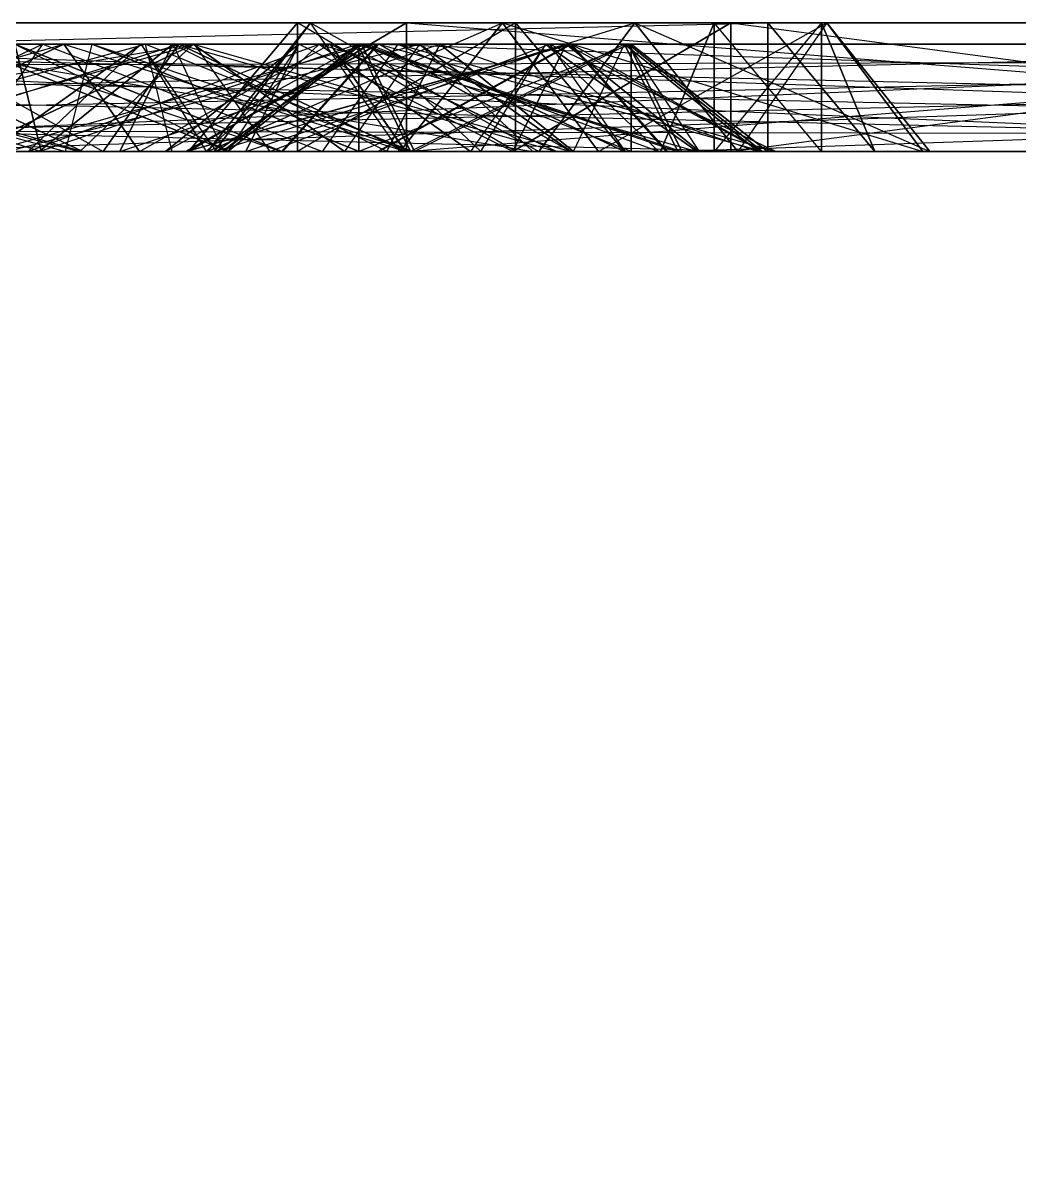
# Model space of a CAD drawing. Extents: x -3.3 to 26.7, y -2 to 14.5.
# Drawn here: x 20.826 to 21.291, y 0.03 to 0.56 of the extents above; entities that cross this region are included whole.
import ezdxf

# ---------------------------------------------------------------- set-up
doc = ezdxf.new("R2010")
doc.units = 0
doc.layers.add('UB3D', color=1, linetype='CONTINUOUS')

msp = doc.modelspace()

# ---------------------------------------------------------------- linework, layer by layer
at = {"layer": 'UB3D', "color": 2}
for points in [[(18.623601, 0.56, -5.6666), (18.623601, 0.5, -5.6916), (21.1736, 0.56, -5.6666)], [(18.623601, 0.5, -5.6916), (21.1736, 0.56, -5.6666), (21.1736, 0.5, -5.6916)], [(18.623601, 0.5, -5.5916), (18.623601, 0.56, -5.6166), (21.1736, 0.5, -5.5916)], [(18.623601, 0.56, -5.6166), (21.1736, 0.5, -5.5916), (21.1736, 0.56, -5.6166)], [(18.623601, 0.56, -5.6666), (18.623601, 0.56, -5.6166), (21.1736, 0.56, -5.6666)], [(18.623601, 0.56, -5.6166), (21.1736, 0.56, -5.6666), (21.1736, 0.56, -5.6166)], [(18.623601, 0.56, -12.6666), (18.623601, 0.5, -12.6916), (21.1736, 0.56, -12.6666)], [(18.623601, 0.5, -12.6916), (21.1736, 0.56, -12.6666), (21.1736, 0.5, -12.6916)], [(18.623601, 0.5, -12.5916), (18.623601, 0.56, -12.6166), (21.1736, 0.5, -12.5916)], [(18.623601, 0.56, -12.6166), (21.1736, 0.5, -12.5916), (21.1736, 0.56, -12.6166)], [(18.623601, 0.56, -12.6666), (18.623601, 0.56, -12.6166), (21.1736, 0.56, -12.6666)], [(18.623601, 0.56, -12.6166), (21.1736, 0.56, -12.6666), (21.1736, 0.56, -12.6166)], [(20.954396, 0.5, -21.759333), (20.954396, 0.56, -21.860933), (20.903596, 0.5, -21.860933)], [(20.954396, 0.56, -21.860933), (20.903596, 0.5, -21.860933), (20.954396, 0.56, -22.143155)], [(20.903596, 0.5, -21.860933), (20.954396, 0.56, -22.143155), (20.903596, 0.5, -22.143155)], [(20.954396, 0.56, -22.143155), (20.903596, 0.5, -22.143155), (20.954396, 0.5, -22.244755)], [(20.903596, 0.5, -23.322844), (21.005196, 0.56, -23.322844), (21.005196, 0.5, -23.373644)], [(20.903596, 0.5, -23.221244), (21.005196, 0.5, -23.170444), (21.005196, 0.56, -23.221244)], [(20.903596, 0.5, -23.322844), (20.903596, 0.5, -23.221244), (21.005196, 0.56, -23.322844)], [(20.903596, 0.5, -23.221244), (21.005196, 0.56, -23.322844), (21.005196, 0.56, -23.221244)], [(20.912441, 0.5, -21.926502), (20.915639, 0.5, -21.812956), (20.960418, 0.56, -21.836945)], [(21.001997, 0.5, -21.974478), (20.912441, 0.5, -21.926502), (21.049974, 0.56, -21.884921)], [(20.912441, 0.5, -21.926502), (21.049974, 0.56, -21.884921), (20.960418, 0.56, -21.836945)], [(20.912441, 0.5, -22.077586), (20.960418, 0.56, -22.167143), (20.915639, 0.5, -22.191132)], [(20.912441, 0.5, -22.077586), (21.001997, 0.5, -22.02961), (20.960418, 0.56, -22.167143)], [(20.912441, 0.5, -23.337613), (20.915639, 0.5, -23.224067), (20.960418, 0.56, -23.248056)], [(21.001997, 0.5, -23.385589), (20.912441, 0.5, -23.337613), (21.049974, 0.56, -23.296032)], [(20.912441, 0.5, -23.337613), (21.049974, 0.56, -23.296032), (20.960418, 0.56, -23.248056)], [(20.915639, 0.5, -21.812956), (20.960418, 0.56, -21.836945), (21.066829, 0.5, -21.530734)], [(20.960418, 0.56, -22.167143), (20.915639, 0.5, -22.191132), (21.111608, 0.56, -22.449365)], [(20.915639, 0.5, -22.191132), (21.111608, 0.56, -22.449365), (21.066829, 0.5, -22.473354)], [(20.915639, 0.5, -23.224067), (20.960418, 0.56, -23.248056), (21.066829, 0.5, -22.941845)], [(20.954396, 0.5, -21.759333), (21.055996, 0.5, -21.759333), (20.954396, 0.56, -21.860933)], [(21.055996, 0.5, -21.759333), (20.954396, 0.56, -21.860933), (21.055996, 0.56, -21.860933)], [(20.954396, 0.56, -21.860933), (21.055996, 0.56, -21.860933), (20.954396, 0.56, -22.143155)], [(21.055996, 0.56, -21.860933), (20.954396, 0.56, -22.143155), (21.055996, 0.56, -22.143155)], [(20.954396, 0.56, -22.143155), (21.055996, 0.56, -22.143155), (20.954396, 0.5, -22.244755)], [(21.055996, 0.56, -22.143155), (20.954396, 0.5, -22.244755), (21.055996, 0.5, -22.244755)], [(20.960418, 0.56, -21.836945), (21.066829, 0.5, -21.530734), (21.111608, 0.56, -21.554723)], [(21.049974, 0.56, -21.884921), (20.960418, 0.56, -21.836945), (21.201164, 0.56, -21.602699)], [(20.960418, 0.56, -21.836945), (21.201164, 0.56, -21.602699), (21.111608, 0.56, -21.554723)], [(21.001997, 0.5, -22.02961), (20.960418, 0.56, -22.167143), (21.049974, 0.56, -22.119167)], [(20.960418, 0.56, -22.167143), (21.049974, 0.56, -22.119167), (21.111608, 0.56, -22.449365)], [(20.960418, 0.56, -23.248056), (21.066829, 0.5, -22.941845), (21.111608, 0.56, -22.965834)], [(21.049974, 0.56, -23.296032), (20.960418, 0.56, -23.248056), (21.201164, 0.56, -23.01381)], [(20.960418, 0.56, -23.248056), (21.201164, 0.56, -23.01381), (21.111608, 0.56, -22.965834)], [(21.001997, 0.5, -21.974478), (21.049974, 0.56, -21.884921), (21.094753, 0.5, -21.90891)], [(21.001997, 0.5, -22.02961), (21.094753, 0.5, -22.095178), (21.049974, 0.56, -22.119167)], [(21.001997, 0.5, -23.385589), (21.049974, 0.56, -23.296032), (21.094753, 0.5, -23.320021)], [(21.005196, 0.56, -23.322844), (21.005196, 0.5, -23.373644), (21.761148, 0.56, -23.322844)], [(21.005196, 0.5, -23.373644), (21.761148, 0.56, -23.322844), (21.761148, 0.5, -23.373644)], [(21.005196, 0.5, -23.170444), (21.005196, 0.56, -23.221244), (21.761148, 0.5, -23.170444)], [(21.005196, 0.56, -23.221244), (21.761148, 0.5, -23.170444), (21.761148, 0.56, -23.221244)], [(21.005196, 0.56, -23.322844), (21.005196, 0.56, -23.221244), (21.761148, 0.56, -23.322844)], [(21.005196, 0.56, -23.221244), (21.761148, 0.56, -23.322844), (21.761148, 0.56, -23.221244)], [(21.049974, 0.56, -21.884921), (21.094753, 0.5, -21.90891), (21.201164, 0.56, -21.602699)], [(21.094753, 0.5, -22.095178), (21.049974, 0.56, -22.119167), (21.245943, 0.5, -22.3774)], [(21.049974, 0.56, -22.119167), (21.245943, 0.5, -22.3774), (21.201164, 0.56, -22.401389)], [(21.049974, 0.56, -22.119167), (21.111608, 0.56, -22.449365), (21.201164, 0.56, -22.401389)], [(21.049974, 0.56, -23.296032), (21.094753, 0.5, -23.320021), (21.201164, 0.56, -23.01381)], [(21.054786, 0.5, -21.629511), (21.156386, 0.56, -21.629511), (21.156386, 0.5, -21.680311)], [(21.054786, 0.5, -21.527911), (21.156386, 0.5, -21.477111), (21.156386, 0.56, -21.527911)], [(21.054786, 0.5, -21.629511), (21.054786, 0.5, -21.527911), (21.156386, 0.56, -21.629511)], [(21.054786, 0.5, -21.527911), (21.156386, 0.56, -21.629511), (21.156386, 0.56, -21.527911)], [(21.055996, 0.5, -21.759333), (21.106796, 0.5, -21.860933), (21.055996, 0.56, -21.860933)], [(21.106796, 0.5, -21.860933), (21.055996, 0.56, -21.860933), (21.106796, 0.5, -22.143155)], [(21.055996, 0.56, -21.860933), (21.106796, 0.5, -22.143155), (21.055996, 0.56, -22.143155)], [(21.106796, 0.5, -22.143155), (21.055996, 0.56, -22.143155), (21.055996, 0.5, -22.244755)], [(21.066829, 0.5, -21.530734), (21.111608, 0.56, -21.554723), (21.159585, 0.5, -21.465166)], [(21.111608, 0.56, -22.449365), (21.066829, 0.5, -22.473354), (21.159585, 0.5, -22.538922)], [(21.066829, 0.5, -22.941845), (21.111608, 0.56, -22.965834), (21.159585, 0.5, -22.876277)], [(21.094753, 0.5, -21.90891), (21.201164, 0.56, -21.602699), (21.245943, 0.5, -21.626688)], [(21.094753, 0.5, -23.320021), (21.201164, 0.56, -23.01381), (21.245943, 0.5, -23.037799)], [(21.201164, 0.56, -21.602699), (21.111608, 0.56, -21.554723), (21.249141, 0.5, -21.513142)], [(21.111608, 0.56, -21.554723), (21.249141, 0.5, -21.513142), (21.159585, 0.5, -21.465166)], [(21.111608, 0.56, -22.449365), (21.201164, 0.56, -22.401389), (21.159585, 0.5, -22.538922)], [(21.201164, 0.56, -23.01381), (21.111608, 0.56, -22.965834), (21.249141, 0.5, -22.924253)], [(21.111608, 0.56, -22.965834), (21.249141, 0.5, -22.924253), (21.159585, 0.5, -22.876277)], [(21.1486, 0.5, -5.5916), (21.1486, 0.56, -5.6416), (21.1236, 0.5, -5.6416)], [(21.1486, 0.56, -5.6416), (21.1236, 0.5, -5.6416), (21.1486, 0.56, -12.6416)], [(21.1236, 0.5, -5.6416), (21.1486, 0.56, -12.6416), (21.1236, 0.5, -12.6416)], [(21.1486, 0.56, -12.6416), (21.1236, 0.5, -12.6416), (21.1486, 0.5, -12.6916)], [(21.1486, 0.5, -5.5916), (21.1986, 0.5, -5.5916), (21.1486, 0.56, -5.6416)], [(21.1986, 0.5, -5.5916), (21.1486, 0.56, -5.6416), (21.1986, 0.56, -5.6416)], [(21.1486, 0.56, -5.6416), (21.1986, 0.56, -5.6416), (21.1486, 0.56, -12.6416)], [(21.1986, 0.56, -5.6416), (21.1486, 0.56, -12.6416), (21.1986, 0.56, -12.6416)], [(21.1486, 0.56, -12.6416), (21.1986, 0.56, -12.6416), (21.1486, 0.5, -12.6916)], [(21.1986, 0.56, -12.6416), (21.1486, 0.5, -12.6916), (21.1986, 0.5, -12.6916)], [(21.156386, 0.56, -21.629511), (21.156386, 0.5, -21.680311), (21.609957, 0.56, -21.629511)], [(21.156386, 0.5, -21.680311), (21.609957, 0.56, -21.629511), (21.609957, 0.5, -21.680311)], [(21.156386, 0.5, -21.477111), (21.156386, 0.56, -21.527911), (21.609957, 0.5, -21.477111)], [(21.156386, 0.56, -21.527911), (21.609957, 0.5, -21.477111), (21.609957, 0.56, -21.527911)], [(21.156386, 0.56, -21.629511), (21.156386, 0.56, -21.527911), (21.609957, 0.56, -21.629511)], [(21.156386, 0.56, -21.527911), (21.609957, 0.56, -21.629511), (21.609957, 0.56, -21.527911)], [(21.201164, 0.56, -22.401389), (21.159585, 0.5, -22.538922), (21.249141, 0.5, -22.490946)], [(21.1736, 0.56, -5.6666), (21.1736, 0.5, -5.6916), (21.2236, 0.5, -5.6666)], [(21.1736, 0.5, -5.5916), (21.1736, 0.56, -5.6166), (21.2236, 0.5, -5.6166)], [(21.1736, 0.56, -5.6666), (21.1736, 0.56, -5.6166), (21.2236, 0.5, -5.6666)], [(21.1736, 0.56, -5.6166), (21.2236, 0.5, -5.6666), (21.2236, 0.5, -5.6166)], [(21.1736, 0.56, -12.6666), (21.1736, 0.5, -12.6916), (21.2236, 0.5, -12.6666)], [(21.1736, 0.5, -12.5916), (21.1736, 0.56, -12.6166), (21.2236, 0.5, -12.6166)], [(21.1736, 0.56, -12.6666), (21.1736, 0.56, -12.6166), (21.2236, 0.5, -12.6666)], [(21.1736, 0.56, -12.6166), (21.2236, 0.5, -12.6666), (21.2236, 0.5, -12.6166)], [(21.1986, 0.5, -5.5916), (21.2236, 0.5, -5.6416), (21.1986, 0.56, -5.6416)], [(21.2236, 0.5, -5.6416), (21.1986, 0.56, -5.6416), (21.2236, 0.5, -12.6416)], [(21.1986, 0.56, -5.6416), (21.2236, 0.5, -12.6416), (21.1986, 0.56, -12.6416)], [(21.2236, 0.5, -12.6416), (21.1986, 0.56, -12.6416), (21.1986, 0.5, -12.6916)], [(21.201164, 0.56, -21.602699), (21.245943, 0.5, -21.626688), (21.249141, 0.5, -21.513142)], [(21.245943, 0.5, -22.3774), (21.201164, 0.56, -22.401389), (21.249141, 0.5, -22.490946)], [(21.201164, 0.56, -23.01381), (21.245943, 0.5, -23.037799), (21.249141, 0.5, -22.924253)]]:
    msp.add_3dface(points, dxfattribs=at)
at = {"layer": 'UB3D', "color": 253}
for points in [[(-2.919157, 0.55, -28.382657), (-2.919157, 0.5, -28.446157), (26.315157, 0.55, -28.382657)], [(-2.919157, 0.5, -28.446157), (26.315157, 0.55, -28.382657), (26.315157, 0.5, -28.446157)], [(-2.919157, 0.5, -28.192157), (-2.919157, 0.55, -28.255657), (26.315157, 0.5, -28.192157)], [(-2.919157, 0.55, -28.255657), (26.315157, 0.5, -28.192157), (26.315157, 0.55, -28.255657)], [(-2.919157, 0.55, -28.382657), (-2.919157, 0.55, -28.255657), (26.315157, 0.55, -28.382657)], [(-2.919157, 0.55, -28.255657), (26.315157, 0.55, -28.382657), (26.315157, 0.55, -28.255657)], [(-2.919157, 0.55, 0.851657), (-2.919157, 0.5, 0.788157), (26.315157, 0.55, 0.851657)], [(-2.919157, 0.5, 0.788157), (26.315157, 0.55, 0.851657), (26.315157, 0.5, 0.788157)], [(-2.919157, 0.5, 1.042157), (-2.919157, 0.55, 0.978657), (26.315157, 0.5, 1.042157)], [(-2.919157, 0.55, 0.978657), (26.315157, 0.5, 1.042157), (26.315157, 0.55, 0.978657)], [(-2.919157, 0.55, 0.851657), (-2.919157, 0.55, 0.978657), (26.315157, 0.55, 0.851657)], [(-2.919157, 0.55, 0.978657), (26.315157, 0.55, 0.851657), (26.315157, 0.55, 0.978657)], [(-2.919157, 0.55, 0.915157), (18.643599, 0.55, 0.154857), (26.315157, 0.55, 0.915157)], [(-2.919157, 0.55, -28.319157), (26.315157, 0.55, -28.319157), (6.428864, 0.55, -26.664241)], [(21.689143, 0.55, -6.663039), (8.568309, 0.55, -6.328491), (2.302891, 0.55, -6.328491)], [(21.689143, 0.55, -6.663039), (2.302891, 0.55, -6.328491), (8.2296, 0.55, -11.616182)], [(6.428864, 0.55, -26.664241), (26.315157, 0.55, -28.319157), (6.541709, 0.55, -26.635974)], [(19.192529, 0.55, -23.425851), (6.541709, 0.55, -26.635974), (26.315157, 0.55, -28.319157)], [(21.689143, 0.55, -6.663039), (8.2296, 0.55, -11.616182), (8.345791, 0.55, -11.62189)], [(21.689143, 0.55, -6.663039), (8.345791, 0.55, -11.62189), (8.460864, 0.55, -11.638959)], [(21.689143, 0.55, -6.663039), (8.460864, 0.55, -11.638959), (8.573709, 0.55, -11.667226)], [(8.647525, 0.55, -6.324599), (21.689143, 0.55, -6.663039), (8.568309, 0.55, -6.328491)], [(21.689143, 0.55, -6.663039), (8.573709, 0.55, -11.667226), (8.68324, 0.55, -11.706417)], [(8.725977, 0.55, -6.312962), (8.647525, 0.55, -6.324599), (21.689143, 0.55, -6.663039)], [(21.689143, 0.55, -6.663039), (8.68324, 0.55, -11.706417), (8.788402, 0.55, -11.756155)], [(19.552651, 0.55, -4.526547), (8.725977, 0.55, -6.312962), (21.689143, 0.55, -6.663039)], [(21.689143, 0.55, -6.663039), (8.788402, 0.55, -11.756155), (8.888183, 0.55, -11.815961)], [(21.689143, 0.55, -6.663039), (8.888183, 0.55, -13.787239), (8.788402, 0.55, -13.847045)], [(21.689143, 0.55, -6.663039), (8.788402, 0.55, -13.847045), (14.3256, 0.55, -13.902182)], [(21.689143, 0.55, -6.663039), (8.888183, 0.55, -11.815961), (8.981621, 0.55, -11.885259)], [(21.689143, 0.55, -6.663039), (8.981621, 0.55, -13.717941), (8.888183, 0.55, -13.787239)], [(21.689143, 0.55, -6.663039), (8.981621, 0.55, -11.885259), (9.067817, 0.55, -11.963383)], [(21.689143, 0.55, -6.663039), (9.067817, 0.55, -13.639817), (8.981621, 0.55, -13.717941)], [(21.689143, 0.55, -6.663039), (9.067817, 0.55, -11.963383), (9.145941, 0.55, -12.049579)], [(21.689143, 0.55, -6.663039), (9.145941, 0.55, -13.553621), (9.067817, 0.55, -13.639817)], [(21.689143, 0.55, -6.663039), (9.145941, 0.55, -12.049579), (9.215239, 0.55, -12.143017)], [(21.689143, 0.55, -6.663039), (9.215239, 0.55, -13.460183), (9.145941, 0.55, -13.553621)], [(21.689143, 0.55, -6.663039), (9.215239, 0.55, -12.143017), (9.275045, 0.55, -12.242798)], [(21.689143, 0.55, -6.663039), (9.275045, 0.55, -13.360402), (9.215239, 0.55, -13.460183)], [(21.689143, 0.55, -6.663039), (9.275045, 0.55, -12.242798), (9.324783, 0.55, -12.34796)], [(21.689143, 0.55, -6.663039), (9.324783, 0.55, -13.25524), (9.275045, 0.55, -13.360402)], [(21.689143, 0.55, -6.663039), (9.324783, 0.55, -12.34796), (9.363974, 0.55, -12.457491)], [(21.689143, 0.55, -6.663039), (9.363974, 0.55, -13.145709), (9.324783, 0.55, -13.25524)], [(21.689143, 0.55, -6.663039), (9.363974, 0.55, -12.457491), (9.392241, 0.55, -12.570336)], [(21.689143, 0.55, -6.663039), (9.392241, 0.55, -13.032864), (9.363974, 0.55, -13.145709)], [(21.689143, 0.55, -6.663039), (9.392241, 0.55, -12.570336), (9.40931, 0.55, -12.685409)], [(21.689143, 0.55, -6.663039), (9.40931, 0.55, -12.917791), (9.392241, 0.55, -13.032864)], [(21.689143, 0.55, -6.663039), (9.40931, 0.55, -12.685409), (9.415018, 0.55, -12.8016)], [(21.689143, 0.55, -6.663039), (9.415018, 0.55, -12.8016), (9.40931, 0.55, -12.917791)], [(13.774759, 0.55, -16.671449), (13.647063, 0.55, -16.611053), (21.689143, 0.55, -20.718161)], [(13.647063, 0.55, -16.611053), (21.689143, 0.55, -20.718161), (13.8176, 0.55, -21.4376)], [(21.689143, 0.55, -20.718161), (13.907759, 0.55, -16.719037), (13.774759, 0.55, -16.671449)], [(21.689143, 0.55, -20.718161), (13.8176, 0.55, -21.4376), (18.8976, 0.55, -21.4376)], [(21.689143, 0.55, -20.718161), (14.044783, 0.55, -16.75336), (13.907759, 0.55, -16.719037)], [(21.689143, 0.55, -20.718161), (14.184512, 0.55, -16.774087), (14.044783, 0.55, -16.75336)], [(21.689143, 0.55, -20.718161), (14.3256, 0.55, -16.781018), (14.184512, 0.55, -16.774087)], [(21.689143, 0.55, -6.663039), (14.3256, 0.55, -13.902182), (14.466688, 0.55, -13.909113)], [(19.9136, 0.55, -16.7726), (14.3256, 0.55, -16.781018), (21.689143, 0.55, -20.718161)], [(21.689143, 0.55, -6.663039), (14.466688, 0.55, -13.909113), (14.606417, 0.55, -13.92984)], [(21.689143, 0.55, -6.663039), (14.606417, 0.55, -13.92984), (14.743441, 0.55, -13.964163)], [(21.689143, 0.55, -6.663039), (14.743441, 0.55, -13.964163), (14.876441, 0.55, -14.011751)], [(21.689143, 0.55, -6.663039), (14.876441, 0.55, -14.011751), (15.004137, 0.55, -14.072147)], [(21.689143, 0.55, -6.663039), (15.004137, 0.55, -14.072147), (15.125298, 0.55, -14.144768)], [(21.689143, 0.55, -6.663039), (15.125298, 0.55, -14.144768), (15.238757, 0.55, -14.228915)], [(21.689143, 0.55, -6.663039), (15.238757, 0.55, -14.228915), (15.343422, 0.55, -14.323778)], [(21.689143, 0.55, -6.663039), (15.343422, 0.55, -14.323778), (15.438285, 0.55, -14.428443)], [(21.689143, 0.55, -6.663039), (15.438285, 0.55, -14.428443), (19.9136, 0.55, -14.5106)], [(26.315157, 0.55, 0.915157), (18.643599, 0.55, 0.154857), (18.693632, 0.55, 0.152399)], [(26.315157, 0.55, 0.915157), (18.693632, 0.55, 0.152399), (18.743184, 0.55, 0.145049)], [(26.315157, 0.55, 0.915157), (18.743184, 0.55, 0.145049), (18.751012, 0.55, 0.143428)], [(26.315157, 0.55, 0.915157), (18.751012, 0.55, 0.143428), (18.791778, 0.55, 0.132877)], [(26.315157, 0.55, 0.915157), (18.791778, 0.55, 0.132877), (18.838943, 0.55, 0.116001)], [(26.315157, 0.55, 0.915157), (18.838943, 0.55, 0.116001), (18.884228, 0.55, 0.094583)], [(26.315157, 0.55, 0.915157), (18.884228, 0.55, 0.094583), (18.927195, 0.55, 0.068829)], [(21.689143, 0.55, -20.718161), (18.8976, 0.55, -21.4376), (18.997185, 0.55, -21.442492)], [(26.315157, 0.55, 0.915157), (18.927195, 0.55, 0.068829), (18.96743, 0.55, 0.038989)], [(26.315157, 0.55, 0.915157), (18.96743, 0.55, 0.038989), (19.004548, 0.55, 0.005348)], [(21.689143, 0.55, -20.718161), (18.997185, 0.55, -21.442492), (19.095812, 0.55, -21.457122)], [(26.315157, 0.55, 0.915157), (19.004548, 0.55, 0.005348), (19.005148, 0.55, 0.004746)], [(26.315157, 0.55, 0.915157), (19.005148, 0.55, 0.004746), (20.273946, 0.55, -1.264052)], [(21.689143, 0.55, -20.718161), (19.095812, 0.55, -21.457122), (19.192529, 0.55, -21.481349)], [(19.192529, 0.55, -23.425851), (26.315157, 0.55, -28.319157), (20.823778, 0.55, -22.942077)], [(21.689143, 0.55, -20.718161), (19.192529, 0.55, -21.481349), (19.286406, 0.55, -21.514938)], [(21.689143, 0.55, -20.718161), (19.286406, 0.55, -21.514938), (19.376539, 0.55, -21.557568)], [(21.689143, 0.55, -20.718161), (19.376539, 0.55, -21.557568), (19.462059, 0.55, -21.608827)], [(21.689143, 0.55, -20.718161), (19.462059, 0.55, -21.608827), (19.542144, 0.55, -21.668221)], [(19.507749, 0.55, -4.571447), (19.462848, 0.5, -4.616348), (21.644242, 0.55, -6.70794)], [(19.462848, 0.5, -4.616348), (21.644242, 0.55, -6.70794), (21.599341, 0.5, -6.752841)], [(19.507749, 0.55, -4.571447), (19.597551, 0.55, -4.481645), (21.644242, 0.55, -6.70794)], [(21.689143, 0.55, -20.718161), (19.542144, 0.55, -21.668221), (19.61602, 0.55, -21.73518)], [(19.642452, 0.5, -4.436744), (19.597551, 0.55, -4.481645), (21.778945, 0.5, -6.573237)], [(19.597551, 0.55, -4.481645), (21.778945, 0.5, -6.573237), (21.734044, 0.55, -6.618138)], [(19.597551, 0.55, -4.481645), (21.644242, 0.55, -6.70794), (21.734044, 0.55, -6.618138)], [(21.689143, 0.55, -20.718161), (19.61602, 0.55, -21.73518), (19.682979, 0.55, -21.809056)], [(21.689143, 0.55, -20.718161), (19.682979, 0.55, -21.809056), (19.742373, 0.55, -21.889141)], [(21.689143, 0.55, -20.718161), (19.742373, 0.55, -21.889141), (19.776059, 0.55, -21.943143)], [(21.689143, 0.55, -20.718161), (19.776059, 0.55, -21.943143), (20.464161, 0.55, -21.943143)], [(19.868699, 0.55, -4.210501), (19.823798, 0.5, -4.255402), (22.154699, 0.55, -6.496501)], [(19.823798, 0.5, -4.255402), (22.154699, 0.55, -6.496501), (22.109798, 0.5, -6.541402)], [(19.868699, 0.55, -4.210501), (19.958501, 0.55, -4.120699), (22.154699, 0.55, -6.496501)], [(21.689143, 0.55, -6.663039), (19.9136, 0.55, -14.5106), (20.024457, 0.55, -14.516046)], [(19.9136, 0.55, -16.7726), (21.689143, 0.55, -20.718161), (20.024457, 0.55, -16.767154)], [(20.003402, 0.5, -4.075798), (19.958501, 0.55, -4.120699), (22.289402, 0.5, -6.361798)], [(19.958501, 0.55, -4.120699), (22.289402, 0.5, -6.361798), (22.244501, 0.55, -6.406699)], [(19.958501, 0.55, -4.120699), (22.154699, 0.55, -6.496501), (22.244501, 0.55, -6.406699)], [(21.689143, 0.55, -6.663039), (20.024457, 0.55, -14.516046), (20.134247, 0.55, -14.532332)], [(21.689143, 0.55, -20.718161), (20.134247, 0.55, -16.750868), (20.024457, 0.55, -16.767154)], [(21.689143, 0.55, -6.663039), (20.134247, 0.55, -14.532332), (20.241912, 0.55, -14.5593)], [(21.689143, 0.55, -20.718161), (20.241912, 0.55, -16.7239), (20.134247, 0.55, -16.750868)], [(21.689143, 0.55, -6.663039), (20.241912, 0.55, -14.5593), (20.346415, 0.55, -14.596692)], [(21.689143, 0.55, -20.718161), (20.346415, 0.55, -16.686508), (20.241912, 0.55, -16.7239)], [(26.315157, 0.55, 0.915157), (20.273946, 0.55, -1.264052), (20.274548, 0.55, -1.264652)], [(26.315157, 0.55, 0.915157), (20.274548, 0.55, -1.264652), (20.308189, 0.55, -1.30177)], [(26.315157, 0.55, 0.915157), (20.308189, 0.55, -1.30177), (20.338029, 0.55, -1.342005)], [(20.379156, 0.55, -3.999063), (20.334255, 0.5, -4.043964), (22.515045, 0.55, -6.134953)], [(20.334255, 0.5, -4.043964), (22.515045, 0.55, -6.134953), (22.470144, 0.5, -6.179854)], [(26.315157, 0.55, 0.915157), (20.338029, 0.55, -1.342005), (20.363783, 0.55, -1.384972)], [(21.689143, 0.55, -6.663039), (20.346415, 0.55, -14.596692), (20.44675, 0.55, -14.644147)], [(21.689143, 0.55, -20.718161), (20.44675, 0.55, -16.639053), (20.346415, 0.55, -16.686508)], [(26.315157, 0.55, 0.915157), (20.363783, 0.55, -1.384972), (20.385201, 0.55, -1.430257)], [(20.374358, 0.5, -21.853341), (20.419259, 0.55, -21.898242), (21.599341, 0.5, -20.628358)], [(20.379156, 0.55, -3.999063), (20.468958, 0.55, -3.909261), (22.515045, 0.55, -6.134953)], [(26.315157, 0.55, 0.915157), (20.385201, 0.55, -1.430257), (20.402077, 0.55, -1.477422)], [(26.315157, 0.55, 0.915157), (20.402077, 0.55, -1.477422), (20.410504, 0.55, -1.508757)], [(26.315157, 0.55, 0.915157), (20.410504, 0.55, -1.508757), (20.6636, 0.55, -1.508757)], [(20.419259, 0.55, -21.898242), (21.599341, 0.5, -20.628358), (21.644242, 0.55, -20.673259)], [(20.509061, 0.55, -21.988044), (20.419259, 0.55, -21.898242), (21.734044, 0.55, -20.763061)], [(20.419259, 0.55, -21.898242), (21.734044, 0.55, -20.763061), (21.644242, 0.55, -20.673259)], [(20.424057, 0.55, -3.954163), (22.559946, 0.55, -6.090052), (20.844071, 0.55, -3.729237)], [(20.424057, 0.55, -3.954163), (20.844071, 0.55, -3.729237), (20.810108, 0.55, -3.745301)], [(21.689143, 0.55, -6.663039), (20.44675, 0.55, -14.644147), (20.54195, 0.55, -14.701208)], [(21.689143, 0.55, -20.718161), (20.54195, 0.55, -16.581992), (20.44675, 0.55, -16.639053)], [(20.513859, 0.5, -3.86436), (20.468958, 0.55, -3.909261), (22.649748, 0.5, -6.00025)], [(20.468958, 0.55, -3.909261), (22.649748, 0.5, -6.00025), (22.604847, 0.55, -6.045151)], [(20.468958, 0.55, -3.909261), (22.515045, 0.55, -6.134953), (22.604847, 0.55, -6.045151)], [(20.509061, 0.55, -21.988044), (20.553962, 0.5, -22.032945), (21.734044, 0.55, -20.763061)], [(21.689143, 0.55, -6.663039), (20.54195, 0.55, -14.701208), (20.631099, 0.55, -14.767325)], [(21.689143, 0.55, -20.718161), (20.631099, 0.55, -16.515875), (20.54195, 0.55, -16.581992)], [(20.553962, 0.5, -22.032945), (21.734044, 0.55, -20.763061), (21.778945, 0.5, -20.807962)], [(20.585798, 0.5, -22.363798), (20.630699, 0.55, -22.408699), (22.109798, 0.5, -20.839798)], [(20.607741, 0.5, -16.37078), (20.660539, 0.55, -16.406059), (20.852911, 0.5, -16.003857)], [(20.660539, 0.55, -14.87714), (20.607741, 0.5, -14.912419), (20.905709, 0.55, -15.244063)], [(20.607741, 0.5, -14.912419), (20.905709, 0.55, -15.244063), (20.852911, 0.5, -15.279342)], [(20.630699, 0.55, -22.408699), (22.109798, 0.5, -20.839798), (22.154699, 0.55, -20.884699)], [(20.720501, 0.55, -22.498501), (20.630699, 0.55, -22.408699), (22.244501, 0.55, -20.974501)], [(20.630699, 0.55, -22.408699), (22.244501, 0.55, -20.974501), (22.154699, 0.55, -20.884699)], [(21.689143, 0.55, -6.663039), (20.631099, 0.55, -14.767325), (20.713338, 0.55, -14.841862)], [(21.689143, 0.55, -20.718161), (20.713338, 0.55, -16.441338), (20.631099, 0.55, -16.515875)], [(20.650824, 0.5, -22.839499), (20.663212, 0.55, -22.901778), (20.846167, 0.5, -22.800642)], [(20.660539, 0.55, -16.406059), (20.852911, 0.5, -16.003857), (20.905709, 0.55, -16.039136)], [(20.766135, 0.55, -16.476615), (20.660539, 0.55, -16.406059), (21.011305, 0.55, -16.109692)], [(20.660539, 0.55, -16.406059), (21.011305, 0.55, -16.109692), (20.905709, 0.55, -16.039136)], [(20.660539, 0.55, -14.87714), (20.766135, 0.55, -14.806584), (20.905709, 0.55, -15.244063)], [(20.663212, 0.55, -22.901778), (20.846167, 0.5, -22.800642), (20.858555, 0.55, -22.862921)], [(20.687988, 0.55, -23.026336), (20.663212, 0.55, -22.901778), (20.883331, 0.55, -22.987479)], [(20.663212, 0.55, -22.901778), (20.883331, 0.55, -22.987479), (20.858555, 0.55, -22.862921)], [(26.315157, 0.55, 0.915157), (20.6636, 0.55, -1.508757), (20.701125, 0.55, -1.5106)], [(20.73979, 0.5, -3.868653), (20.669234, 0.5, -3.763059), (20.845385, 0.55, -3.798097)], [(20.669234, 0.5, -3.763059), (20.845385, 0.55, -3.798097), (20.774829, 0.55, -3.692503)], [(20.688376, 0.5, -1.384199), (20.675988, 0.55, -1.446478), (20.834883, 0.5, -1.413341)], [(20.675988, 0.55, -1.446478), (20.834883, 0.5, -1.413341), (20.822495, 0.55, -1.47562)], [(20.748615, 0.55, -16.494135), (20.678059, 0.55, -16.388539), (20.854211, 0.5, -16.423578)], [(20.678059, 0.55, -16.388539), (20.854211, 0.5, -16.423578), (20.783655, 0.5, -16.317982)], [(20.687988, 0.55, -23.026336), (20.700376, 0.5, -23.088615), (20.883331, 0.55, -22.987479)], [(20.688376, 0.5, -3.899001), (20.822495, 0.55, -3.807579), (20.834883, 0.5, -3.869858)], [(20.700376, 0.5, -23.088615), (20.883331, 0.55, -22.987479), (20.895719, 0.5, -23.049758)], [(26.315157, 0.55, 0.915157), (20.701125, 0.55, -1.5106), (20.738289, 0.55, -1.516113)], [(21.689143, 0.55, -6.663039), (20.713338, 0.55, -14.841862), (20.787875, 0.55, -14.924101)], [(21.689143, 0.55, -20.718161), (20.787875, 0.55, -16.359099), (20.713338, 0.55, -16.441338)], [(20.720501, 0.55, -22.498501), (20.765402, 0.5, -22.543402), (22.244501, 0.55, -20.974501)], [(20.73007, 0.5, -22.942959), (20.800387, 0.5, -22.819605), (20.835665, 0.55, -22.872403)], [(20.800626, 0.5, -23.048553), (20.73007, 0.5, -22.942959), (20.906221, 0.55, -22.977997)], [(20.73007, 0.5, -22.942959), (20.906221, 0.55, -22.977997), (20.835665, 0.55, -22.872403)], [(26.315157, 0.55, 0.915157), (20.738289, 0.55, -1.516113), (20.774733, 0.55, -1.525242)], [(20.739551, 0.5, -3.639705), (20.774829, 0.55, -3.692503), (20.863754, 0.5, -3.556715)], [(20.774829, 0.55, -1.590696), (20.739551, 0.5, -1.643494), (20.899032, 0.55, -1.673686)], [(20.739551, 0.5, -1.643494), (20.899032, 0.55, -1.673686), (20.863754, 0.5, -1.726484)], [(20.73979, 0.5, -3.868653), (20.845385, 0.55, -3.798097), (20.880663, 0.5, -3.850895)], [(20.73979, 0.5, -1.414546), (20.880663, 0.5, -1.432304), (20.845385, 0.55, -1.485102)], [(20.73979, 0.5, -1.414546), (20.774829, 0.55, -1.590696), (20.845385, 0.55, -1.485102)], [(20.748615, 0.55, -16.494135), (20.783894, 0.5, -16.546933), (20.854211, 0.5, -16.423578)], [(20.783894, 0.5, -14.736266), (20.748615, 0.55, -14.789064), (20.854211, 0.5, -14.859621)], [(20.748615, 0.55, -14.789064), (20.783655, 0.5, -14.965217), (20.854211, 0.5, -14.859621)], [(20.765402, 0.5, -22.543402), (22.244501, 0.55, -20.974501), (22.289402, 0.5, -21.019402)], [(20.766135, 0.55, -16.476615), (20.818933, 0.5, -16.511894), (21.011305, 0.55, -16.109692)], [(20.818933, 0.5, -14.771305), (20.766135, 0.55, -14.806584), (21.064103, 0.5, -15.138228)], [(20.766135, 0.55, -14.806584), (21.064103, 0.5, -15.138228), (21.011305, 0.55, -15.173507)], [(20.766135, 0.55, -14.806584), (20.905709, 0.55, -15.244063), (21.011305, 0.55, -15.173507)], [(26.315157, 0.55, 0.915157), (20.774733, 0.55, -1.525242), (20.810108, 0.55, -1.537899)], [(20.774829, 0.55, -3.692503), (20.863754, 0.5, -3.556715), (20.899032, 0.55, -3.609513)], [(20.845385, 0.55, -3.798097), (20.774829, 0.55, -3.692503), (20.969588, 0.55, -3.715107)], [(20.774829, 0.55, -3.692503), (20.969588, 0.55, -3.715107), (20.899032, 0.55, -3.609513)], [(20.774829, 0.55, -1.590696), (20.845385, 0.55, -1.485102), (20.899032, 0.55, -1.673686)], [(20.785331, 0.5, -3.620742), (20.797719, 0.55, -3.683021), (20.922277, 0.5, -3.658245)], [(20.797719, 0.55, -1.600178), (20.785331, 0.5, -1.662457), (20.922277, 0.5, -1.624954)], [(21.689143, 0.55, -6.663039), (20.787875, 0.55, -14.924101), (20.853992, 0.55, -15.01325)], [(21.689143, 0.55, -20.718161), (20.853992, 0.55, -16.26995), (20.787875, 0.55, -16.359099)], [(20.822495, 0.55, -3.807579), (20.797719, 0.55, -3.683021), (20.947053, 0.5, -3.782803)], [(20.797719, 0.55, -3.683021), (20.947053, 0.5, -3.782803), (20.922277, 0.5, -3.658245)], [(20.797719, 0.55, -1.600178), (20.822495, 0.55, -1.47562), (20.922277, 0.5, -1.624954)], [(20.800387, 0.5, -22.819605), (20.835665, 0.55, -22.872403), (20.965991, 0.5, -22.708952)], [(20.800626, 0.5, -23.048553), (20.906221, 0.55, -22.977997), (20.941499, 0.5, -23.030795)], [(26.315157, 0.55, 0.915157), (20.810108, 0.55, -1.537899), (20.844071, 0.55, -1.553963)], [(20.810957, 0.5, -3.732627), (20.828715, 0.5, -3.591754), (20.881513, 0.55, -3.627032)], [(20.916551, 0.5, -3.803183), (20.810957, 0.5, -3.732627), (20.987107, 0.55, -3.697588)], [(20.810957, 0.5, -3.732627), (20.987107, 0.55, -3.697588), (20.881513, 0.55, -3.627032)], [(20.810957, 0.5, -1.550572), (20.881513, 0.55, -1.656167), (20.828715, 0.5, -1.691445)], [(20.810957, 0.5, -1.550572), (20.916551, 0.5, -1.480016), (20.881513, 0.55, -1.656167)], [(20.818933, 0.5, -16.511894), (21.011305, 0.55, -16.109692), (21.064103, 0.5, -16.144971)], [(20.822495, 0.55, -3.807579), (20.834883, 0.5, -3.869858), (20.947053, 0.5, -3.782803)], [(20.834883, 0.5, -1.413341), (20.822495, 0.55, -1.47562), (20.947053, 0.5, -1.500396)], [(20.822495, 0.55, -1.47562), (20.922277, 0.5, -1.624954), (20.947053, 0.5, -1.500396)], [(26.315157, 0.55, -28.319157), (20.870943, 0.55, -22.925201), (20.823778, 0.55, -22.942077)], [(20.828715, 0.5, -3.591754), (20.881513, 0.55, -3.627032), (20.911705, 0.5, -3.467551)], [(20.881513, 0.55, -1.656167), (20.828715, 0.5, -1.691445), (20.964503, 0.55, -1.78037)], [(20.828715, 0.5, -1.691445), (20.964503, 0.55, -1.78037), (20.911705, 0.5, -1.815648)], [(20.871452, 0.5, -16.186585), (20.833948, 0.5, -16.049638), (20.896228, 0.55, -16.062026)], [(20.833948, 0.5, -16.049638), (20.896228, 0.55, -16.062026), (20.920041, 0.5, -15.616824)], [(20.871452, 0.5, -15.096614), (20.896228, 0.55, -15.221173), (20.833948, 0.5, -15.233561)], [(20.896228, 0.55, -15.221173), (20.833948, 0.5, -15.233561), (20.982321, 0.55, -15.653988)], [(20.833948, 0.5, -15.233561), (20.982321, 0.55, -15.653988), (20.920041, 0.5, -15.666376)], [(20.835665, 0.55, -22.872403), (20.965991, 0.5, -22.708952), (21.001269, 0.55, -22.76175)], [(20.906221, 0.55, -22.977997), (20.835665, 0.55, -22.872403), (21.071825, 0.55, -22.867344)], [(20.835665, 0.55, -22.872403), (21.071825, 0.55, -22.867344), (21.001269, 0.55, -22.76175)], [(26.315157, 0.55, 0.915157), (20.844071, 0.55, -1.553963), (20.876296, 0.55, -1.573278)], [(22.559946, 0.55, -6.090052), (20.876296, 0.55, -3.709922), (20.844071, 0.55, -3.729237)], [(20.845385, 0.55, -3.798097), (20.880663, 0.5, -3.850895), (20.969588, 0.55, -3.715107)], [(20.880663, 0.5, -1.432304), (20.845385, 0.55, -1.485102), (21.004866, 0.5, -1.515294)], [(20.845385, 0.55, -1.485102), (21.004866, 0.5, -1.515294), (20.969588, 0.55, -1.568092)], [(20.845385, 0.55, -1.485102), (20.899032, 0.55, -1.673686), (20.969588, 0.55, -1.568092)], [(20.846167, 0.5, -22.800642), (20.858555, 0.55, -22.862921), (20.983113, 0.5, -22.838145)], [(20.852911, 0.5, -16.003857), (20.905709, 0.55, -16.039136), (20.976266, 0.5, -15.93354)], [(20.905709, 0.55, -15.244063), (20.852911, 0.5, -15.279342), (20.976266, 0.5, -15.349659)], [(21.689143, 0.55, -6.663039), (20.853992, 0.55, -15.01325), (20.911053, 0.55, -15.10845)], [(21.689143, 0.55, -20.718161), (20.911053, 0.55, -16.17475), (20.853992, 0.55, -16.26995)], [(20.883331, 0.55, -22.987479), (20.858555, 0.55, -22.862921), (21.007889, 0.5, -22.962703)], [(20.858555, 0.55, -22.862921), (21.007889, 0.5, -22.962703), (20.983113, 0.5, -22.838145)], [(20.863754, 0.5, -3.556715), (20.899032, 0.55, -3.609513), (21.004627, 0.5, -3.538957)], [(20.899032, 0.55, -1.673686), (20.863754, 0.5, -1.726484), (21.004627, 0.5, -1.744242)], [(26.315157, 0.55, -28.319157), (20.916228, 0.55, -22.903783), (20.870943, 0.55, -22.925201)], [(20.99601, 0.5, -16.211361), (20.871452, 0.5, -16.186585), (21.020786, 0.55, -16.086802)], [(20.871452, 0.5, -16.186585), (21.020786, 0.55, -16.086802), (20.896228, 0.55, -16.062026)], [(20.871452, 0.5, -15.096614), (20.99601, 0.5, -15.071838), (20.896228, 0.55, -15.221173)], [(26.315157, 0.55, 0.915157), (20.876296, 0.55, -1.573278), (20.906473, 0.55, -1.595658)], [(22.559946, 0.55, -6.090052), (20.906473, 0.55, -3.687542), (20.876296, 0.55, -3.709922)], [(20.880663, 0.5, -3.850895), (20.969588, 0.55, -3.715107), (21.004866, 0.5, -3.767905)], [(20.881513, 0.55, -3.627032), (20.911705, 0.5, -3.467551), (20.964503, 0.55, -3.502829)], [(20.987107, 0.55, -3.697588), (20.881513, 0.55, -3.627032), (21.070097, 0.55, -3.573385)], [(20.881513, 0.55, -3.627032), (21.070097, 0.55, -3.573385), (20.964503, 0.55, -3.502829)], [(20.916551, 0.5, -1.480016), (20.881513, 0.55, -1.656167), (20.987107, 0.55, -1.585611)], [(20.881513, 0.55, -1.656167), (20.987107, 0.55, -1.585611), (20.964503, 0.55, -1.78037)], [(20.883331, 0.55, -22.987479), (20.895719, 0.5, -23.049758), (21.007889, 0.5, -22.962703)], [(20.930245, 0.5, -3.650277), (20.892742, 0.5, -3.513331), (20.955021, 0.55, -3.525719)], [(20.892742, 0.5, -3.513331), (20.955021, 0.55, -3.525719), (20.921885, 0.5, -3.366824)], [(20.930245, 0.5, -1.632922), (20.955021, 0.55, -1.75748), (20.892742, 0.5, -1.769868)], [(20.955021, 0.55, -1.75748), (20.892742, 0.5, -1.769868), (20.984164, 0.55, -1.903988)], [(20.892742, 0.5, -1.769868), (20.984164, 0.55, -1.903988), (20.921885, 0.5, -1.916376)], [(20.896228, 0.55, -16.062026), (20.920041, 0.5, -15.616824), (20.982321, 0.55, -15.629212)], [(21.020786, 0.55, -16.086802), (20.896228, 0.55, -16.062026), (21.106879, 0.55, -15.653988)], [(20.896228, 0.55, -16.062026), (21.106879, 0.55, -15.653988), (20.982321, 0.55, -15.629212)], [(20.99601, 0.5, -15.071838), (20.896228, 0.55, -15.221173), (21.020786, 0.55, -15.196397)], [(20.896228, 0.55, -15.221173), (21.020786, 0.55, -15.196397), (20.982321, 0.55, -15.653988)], [(20.969588, 0.55, -3.715107), (20.899032, 0.55, -3.609513), (21.075183, 0.5, -3.644551)], [(20.899032, 0.55, -3.609513), (21.075183, 0.5, -3.644551), (21.004627, 0.5, -3.538957)], [(20.899032, 0.55, -1.673686), (20.969588, 0.55, -1.568092), (21.004627, 0.5, -1.744242)], [(20.902161, 0.5, -22.859467), (20.946857, 0.5, -22.725006), (20.991702, 0.55, -22.769777)], [(20.991851, 0.5, -22.949007), (20.902161, 0.5, -22.859467), (21.081392, 0.55, -22.859317)], [(20.902161, 0.5, -22.859467), (21.081392, 0.55, -22.859317), (20.991702, 0.55, -22.769777)], [(20.902444, 0.5, -22.858847), (20.947345, 0.5, -22.724144), (20.992246, 0.55, -22.769045)], [(20.992246, 0.5, -22.948649), (20.902444, 0.5, -22.858847), (21.082048, 0.55, -22.858847)], [(20.902444, 0.5, -22.858847), (21.082048, 0.55, -22.858847), (20.992246, 0.55, -22.769045)], [(21.011305, 0.55, -16.109692), (20.905709, 0.55, -16.039136), (21.081862, 0.5, -16.004096)], [(20.905709, 0.55, -16.039136), (21.081862, 0.5, -16.004096), (20.976266, 0.5, -15.93354)], [(20.905709, 0.55, -15.244063), (21.011305, 0.55, -15.173507), (20.976266, 0.5, -15.349659)], [(20.906221, 0.55, -22.977997), (20.941499, 0.5, -23.030795), (21.071825, 0.55, -22.867344)], [(26.315157, 0.55, 0.915157), (20.906473, 0.55, -1.595658), (20.934311, 0.55, -1.620889)], [(26.315157, 0.55, 0.915157), (20.934311, 0.55, -3.662311), (20.906473, 0.55, -3.687542)], [(26.315157, 0.55, 0.915157), (20.906473, 0.55, -3.687542), (22.559946, 0.55, -6.090052)], [(21.689143, 0.55, -6.663039), (20.911053, 0.55, -15.10845), (20.958508, 0.55, -15.208785)], [(21.689143, 0.55, -20.718161), (20.958508, 0.55, -16.074415), (20.911053, 0.55, -16.17475)], [(20.911705, 0.5, -3.467551), (20.964503, 0.55, -3.502829), (21.035059, 0.5, -3.397234)], [(20.964503, 0.55, -1.78037), (20.911705, 0.5, -1.815648), (21.035059, 0.5, -1.885965)], [(26.315157, 0.55, -28.319157), (20.959195, 0.55, -22.878029), (20.916228, 0.55, -22.903783)], [(20.916551, 0.5, -3.803183), (20.987107, 0.55, -3.697588), (21.039905, 0.5, -3.732866)], [(20.916551, 0.5, -1.480016), (21.039905, 0.5, -1.550333), (20.987107, 0.55, -1.585611)], [(20.982943, 0.5, -3.2646), (20.982943, 0.55, -3.3916), (20.919443, 0.5, -3.3916)], [(20.982943, 0.55, -3.3916), (20.919443, 0.5, -3.3916), (20.982943, 0.55, -3.3916)], [(20.919443, 0.5, -3.3916), (20.982943, 0.55, -3.3916), (20.919443, 0.5, -3.3916)], [(20.982943, 0.55, -3.3916), (20.919443, 0.5, -3.3916), (20.982943, 0.5, -3.5186)], [(20.982943, 0.5, -1.7646), (20.982943, 0.55, -1.8916), (20.919443, 0.5, -1.8916)], [(20.982943, 0.55, -1.8916), (20.919443, 0.5, -1.8916), (20.982943, 0.55, -3.3916)], [(20.919443, 0.5, -1.8916), (20.982943, 0.55, -3.3916), (20.919443, 0.5, -3.3916)], [(20.982943, 0.55, -3.3916), (20.919443, 0.5, -3.3916), (20.982943, 0.5, -3.5186)], [(20.982943, 0.5, -1.7646), (20.982943, 0.55, -1.8916), (20.919443, 0.5, -1.8916)], [(20.982943, 0.55, -1.8916), (20.919443, 0.5, -1.8916), (20.982943, 0.55, -1.8916)], [(20.919443, 0.5, -1.8916), (20.982943, 0.55, -1.8916), (20.919443, 0.5, -1.8916)], [(20.982943, 0.55, -1.8916), (20.919443, 0.5, -1.8916), (20.982943, 0.5, -2.0186)], [(20.920041, 0.5, -15.616824), (20.982321, 0.55, -15.629212), (21.007097, 0.5, -15.504653)], [(20.982321, 0.55, -15.653988), (20.920041, 0.5, -15.666376), (21.007097, 0.5, -15.778547)], [(20.955021, 0.55, -3.525719), (20.921885, 0.5, -3.366824), (20.984164, 0.55, -3.379212)], [(20.921885, 0.5, -3.366824), (20.984164, 0.55, -3.379212), (21.00894, 0.5, -3.254654)], [(20.984164, 0.55, -1.903988), (20.921885, 0.5, -1.916376), (21.00894, 0.5, -2.028546)], [(21.054803, 0.5, -3.675053), (20.930245, 0.5, -3.650277), (21.079579, 0.55, -3.550495)], [(20.930245, 0.5, -3.650277), (21.079579, 0.55, -3.550495), (20.955021, 0.55, -3.525719)], [(20.930245, 0.5, -1.632922), (21.054803, 0.5, -1.608146), (20.955021, 0.55, -1.75748)], [(26.315157, 0.55, 0.915157), (20.934311, 0.55, -1.620889), (20.959542, 0.55, -1.648727)], [(26.315157, 0.55, 0.915157), (20.959542, 0.55, -3.634473), (20.934311, 0.55, -3.662311)], [(20.941499, 0.5, -23.030795), (21.071825, 0.55, -22.867344), (21.107103, 0.5, -22.920142)], [(20.946857, 0.5, -22.725006), (20.991702, 0.55, -22.769777), (20.947457, 0.5, -22.724405)], [(20.947345, 0.5, -22.724144), (20.992246, 0.55, -22.769045), (22.470144, 0.5, -21.201345)], [(20.991702, 0.55, -22.769777), (20.947457, 0.5, -22.724405), (20.992302, 0.55, -22.769176)], [(20.947457, 0.5, -22.724405), (20.992302, 0.55, -22.769176), (21.081843, 0.5, -22.679486)], [(21.079579, 0.55, -3.550495), (20.955021, 0.55, -3.525719), (21.108722, 0.55, -3.403988)], [(20.955021, 0.55, -3.525719), (21.108722, 0.55, -3.403988), (20.984164, 0.55, -3.379212)], [(21.054803, 0.5, -1.608146), (20.955021, 0.55, -1.75748), (21.079579, 0.55, -1.732704)], [(20.955021, 0.55, -1.75748), (21.079579, 0.55, -1.732704), (20.984164, 0.55, -1.903988)], [(21.689143, 0.55, -6.663039), (20.958508, 0.55, -15.208785), (20.9959, 0.55, -15.313288)], [(21.689143, 0.55, -20.718161), (20.9959, 0.55, -15.969912), (20.958508, 0.55, -16.074415)], [(26.315157, 0.55, -28.319157), (20.99943, 0.55, -22.848189), (20.959195, 0.55, -22.878029)], [(26.315157, 0.55, 0.915157), (20.959542, 0.55, -1.648727), (20.981922, 0.55, -1.678904)], [(26.315157, 0.55, 0.915157), (20.981922, 0.55, -3.604296), (20.959542, 0.55, -3.634473)], [(21.070097, 0.55, -3.573385), (20.964503, 0.55, -3.502829), (21.140653, 0.5, -3.46779)], [(20.964503, 0.55, -3.502829), (21.140653, 0.5, -3.46779), (21.035059, 0.5, -3.397234)], [(20.987107, 0.55, -1.585611), (20.964503, 0.55, -1.78037), (21.070097, 0.55, -1.709814)], [(20.964503, 0.55, -1.78037), (21.070097, 0.55, -1.709814), (21.035059, 0.5, -1.885965)], [(20.965991, 0.5, -22.708952), (21.001269, 0.55, -22.76175), (21.106864, 0.5, -22.691194)], [(20.969588, 0.55, -3.715107), (21.004866, 0.5, -3.767905), (21.075183, 0.5, -3.644551)], [(21.004866, 0.5, -1.515294), (20.969588, 0.55, -1.568092), (21.075183, 0.5, -1.638648)], [(20.969588, 0.55, -1.568092), (21.004627, 0.5, -1.744242), (21.075183, 0.5, -1.638648)], [(21.011305, 0.55, -15.173507), (20.976266, 0.5, -15.349659), (21.081862, 0.5, -15.279103)], [(26.315157, 0.55, 0.915157), (20.981922, 0.55, -1.678904), (21.001237, 0.55, -1.711129)], [(26.315157, 0.55, 0.915157), (21.001237, 0.55, -3.572071), (20.981922, 0.55, -3.604296)], [(21.106879, 0.55, -15.653988), (20.982321, 0.55, -15.629212), (21.131655, 0.5, -15.529429)], [(20.982321, 0.55, -15.629212), (21.131655, 0.5, -15.529429), (21.007097, 0.5, -15.504653)], [(21.020786, 0.55, -15.196397), (20.982321, 0.55, -15.653988), (21.106879, 0.55, -15.629212)], [(20.982321, 0.55, -15.653988), (21.106879, 0.55, -15.629212), (21.007097, 0.5, -15.778547)], [(20.982943, 0.5, -3.2646), (21.109943, 0.5, -3.2646), (20.982943, 0.55, -3.3916)], [(21.109943, 0.5, -3.2646), (20.982943, 0.55, -3.3916), (21.109943, 0.55, -3.3916)], [(20.982943, 0.55, -3.3916), (21.109943, 0.55, -3.3916), (20.982943, 0.55, -3.3916)], [(21.109943, 0.55, -3.3916), (20.982943, 0.55, -3.3916), (21.109943, 0.55, -3.3916)], [(20.982943, 0.55, -3.3916), (21.109943, 0.55, -3.3916), (20.982943, 0.5, -3.5186)], [(21.109943, 0.55, -3.3916), (20.982943, 0.5, -3.5186), (21.109943, 0.5, -3.5186)], [(20.982943, 0.5, -1.7646), (21.109943, 0.5, -1.7646), (20.982943, 0.55, -1.8916)], [(21.109943, 0.5, -1.7646), (20.982943, 0.55, -1.8916), (21.109943, 0.55, -1.8916)], [(20.982943, 0.55, -1.8916), (21.109943, 0.55, -1.8916), (20.982943, 0.55, -3.3916)], [(21.109943, 0.55, -1.8916), (20.982943, 0.55, -3.3916), (21.109943, 0.55, -3.3916)], [(20.982943, 0.55, -3.3916), (21.109943, 0.55, -3.3916), (20.982943, 0.5, -3.5186)], [(21.109943, 0.55, -3.3916), (20.982943, 0.5, -3.5186), (21.109943, 0.5, -3.5186)], [(20.982943, 0.5, -1.7646), (21.109943, 0.5, -1.7646), (20.982943, 0.55, -1.8916)], [(21.109943, 0.5, -1.7646), (20.982943, 0.55, -1.8916), (21.109943, 0.55, -1.8916)], [(20.982943, 0.55, -1.8916), (21.109943, 0.55, -1.8916), (20.982943, 0.55, -1.8916)], [(21.109943, 0.55, -1.8916), (20.982943, 0.55, -1.8916), (21.109943, 0.55, -1.8916)], [(20.982943, 0.55, -1.8916), (21.109943, 0.55, -1.8916), (20.982943, 0.5, -2.0186)], [(21.109943, 0.55, -1.8916), (20.982943, 0.5, -2.0186), (21.109943, 0.5, -2.0186)], [(21.108722, 0.55, -3.403988), (20.984164, 0.55, -3.379212), (21.133498, 0.5, -3.27943)], [(20.984164, 0.55, -3.379212), (21.133498, 0.5, -3.27943), (21.00894, 0.5, -3.254654)], [(21.079579, 0.55, -1.732704), (20.984164, 0.55, -1.903988), (21.108722, 0.55, -1.879212)], [(20.984164, 0.55, -1.903988), (21.108722, 0.55, -1.879212), (21.00894, 0.5, -2.028546)], [(20.987107, 0.55, -3.697588), (21.039905, 0.5, -3.732866), (21.070097, 0.55, -3.573385)], [(21.039905, 0.5, -1.550333), (20.987107, 0.55, -1.585611), (21.122895, 0.5, -1.674536)], [(20.987107, 0.55, -1.585611), (21.122895, 0.5, -1.674536), (21.070097, 0.55, -1.709814)], [(21.081392, 0.55, -22.859317), (20.991702, 0.55, -22.769777), (21.081992, 0.55, -22.858716)], [(20.991702, 0.55, -22.769777), (21.081992, 0.55, -22.858716), (20.992302, 0.55, -22.769176)], [(20.991851, 0.5, -22.949007), (21.081392, 0.55, -22.859317), (21.126237, 0.5, -22.904088)], [(20.992246, 0.5, -22.948649), (21.082048, 0.55, -22.858847), (21.126949, 0.5, -22.903748)], [(20.992246, 0.55, -22.769045), (22.470144, 0.5, -21.201345), (22.515045, 0.55, -21.246246)], [(21.082048, 0.55, -22.858847), (20.992246, 0.55, -22.769045), (22.604847, 0.55, -21.336048)], [(20.992246, 0.55, -22.769045), (22.604847, 0.55, -21.336048), (22.515045, 0.55, -21.246246)], [(21.081992, 0.55, -22.858716), (20.992302, 0.55, -22.769176), (21.171533, 0.5, -22.769026)], [(20.992302, 0.55, -22.769176), (21.171533, 0.5, -22.769026), (21.081843, 0.5, -22.679486)], [(21.689143, 0.55, -6.663039), (20.9959, 0.55, -15.313288), (21.022868, 0.55, -15.420953)], [(21.689143, 0.55, -20.718161), (21.022868, 0.55, -15.862247), (20.9959, 0.55, -15.969912)], [(20.99601, 0.5, -16.211361), (21.020786, 0.55, -16.086802), (21.083066, 0.5, -16.09919)], [(20.99601, 0.5, -15.071838), (21.083066, 0.5, -15.184009), (21.020786, 0.55, -15.196397)], [(21.036548, 0.55, -22.814548), (26.315157, 0.55, -28.319157), (20.99943, 0.55, -22.848189)], [(26.315157, 0.55, 0.915157), (21.001237, 0.55, -1.711129), (21.017301, 0.55, -1.745092)], [(26.315157, 0.55, 0.915157), (21.017301, 0.55, -3.538108), (21.001237, 0.55, -3.572071)], [(21.071825, 0.55, -22.867344), (21.001269, 0.55, -22.76175), (21.17742, 0.5, -22.796788)], [(21.001269, 0.55, -22.76175), (21.17742, 0.5, -22.796788), (21.106864, 0.5, -22.691194)], [(21.106879, 0.55, -15.629212), (21.007097, 0.5, -15.778547), (21.131655, 0.5, -15.753771)], [(21.108722, 0.55, -1.879212), (21.00894, 0.5, -2.028546), (21.133498, 0.5, -2.00377)], [(21.011305, 0.55, -16.109692), (21.064103, 0.5, -16.144971), (21.081862, 0.5, -16.004096)], [(21.064103, 0.5, -15.138228), (21.011305, 0.55, -15.173507), (21.081862, 0.5, -15.279103)], [(26.315157, 0.55, 0.915157), (21.017301, 0.55, -1.745092), (21.029958, 0.55, -1.780467)], [(26.315157, 0.55, 0.915157), (21.029958, 0.55, -3.502733), (21.017301, 0.55, -3.538108)], [(21.020786, 0.55, -16.086802), (21.083066, 0.5, -16.09919), (21.106879, 0.55, -15.653988)], [(21.083066, 0.5, -15.184009), (21.020786, 0.55, -15.196397), (21.169159, 0.5, -15.616824)], [(21.020786, 0.55, -15.196397), (21.169159, 0.5, -15.616824), (21.106879, 0.55, -15.629212)], [(21.689143, 0.55, -6.663039), (21.022868, 0.55, -15.420953), (21.039154, 0.55, -15.530743)], [(21.689143, 0.55, -20.718161), (21.039154, 0.55, -15.752457), (21.022868, 0.55, -15.862247)], [(26.315157, 0.55, 0.915157), (21.029958, 0.55, -1.780467), (21.039087, 0.55, -1.816911)], [(26.315157, 0.55, 0.915157), (21.039087, 0.55, -3.466289), (21.029958, 0.55, -3.502733)], [(21.070097, 0.55, -1.709814), (21.035059, 0.5, -1.885965), (21.140653, 0.5, -1.815409)], [(21.037148, 0.55, -22.813946), (22.560548, 0.55, -21.290548), (21.036548, 0.55, -22.814548)], [(22.560548, 0.55, -21.290548), (21.036548, 0.55, -22.814548), (26.315157, 0.55, -28.319157)], [(22.559946, 0.55, -21.291148), (21.037148, 0.55, -22.813946), (22.560548, 0.55, -21.290548)], [(26.315157, 0.55, 0.915157), (21.039087, 0.55, -1.816911), (21.0446, 0.55, -1.854075)], [(26.315157, 0.55, 0.915157), (21.0446, 0.55, -3.429125), (21.039087, 0.55, -3.466289)], [(21.689143, 0.55, -6.663039), (21.039154, 0.55, -15.530743), (21.0446, 0.55, -15.6416)], [(21.689143, 0.55, -6.663039), (21.0446, 0.55, -15.6416), (21.039154, 0.55, -15.752457)], [(21.689143, 0.55, -6.663039), (21.039154, 0.55, -15.752457), (21.689143, 0.55, -20.718161)], [(21.039905, 0.5, -3.732866), (21.070097, 0.55, -3.573385), (21.122895, 0.5, -3.608663)], [(26.315157, 0.55, 0.915157), (21.0446, 0.55, -1.854075), (21.046443, 0.55, -1.8916)], [(26.315157, 0.55, 0.915157), (21.046443, 0.55, -3.3916), (21.0446, 0.55, -3.429125)], [(26.315157, 0.55, 0.915157), (21.046443, 0.55, -1.8916), (21.046443, 0.55, -3.3916)], [(21.054803, 0.5, -3.675053), (21.079579, 0.55, -3.550495), (21.141858, 0.5, -3.562883)], [(21.054803, 0.5, -1.608146), (21.141858, 0.5, -1.720316), (21.079579, 0.55, -1.732704)], [(21.070097, 0.55, -3.573385), (21.122895, 0.5, -3.608663), (21.140653, 0.5, -3.46779)], [(21.122895, 0.5, -1.674536), (21.070097, 0.55, -1.709814), (21.140653, 0.5, -1.815409)], [(21.071825, 0.55, -22.867344), (21.107103, 0.5, -22.920142), (21.17742, 0.5, -22.796788)], [(21.079579, 0.55, -3.550495), (21.141858, 0.5, -3.562883), (21.108722, 0.55, -3.403988)], [(21.141858, 0.5, -1.720316), (21.079579, 0.55, -1.732704), (21.171001, 0.5, -1.866824)], [(21.079579, 0.55, -1.732704), (21.171001, 0.5, -1.866824), (21.108722, 0.55, -1.879212)], [(21.081392, 0.55, -22.859317), (21.126237, 0.5, -22.904088), (21.081992, 0.55, -22.858716)], [(21.126237, 0.5, -22.904088), (21.081992, 0.55, -22.858716), (21.126837, 0.5, -22.903487)], [(21.081992, 0.55, -22.858716), (21.126837, 0.5, -22.903487), (21.171533, 0.5, -22.769026)], [(21.082048, 0.55, -22.858847), (21.126949, 0.5, -22.903748), (22.604847, 0.55, -21.336048)], [(21.083066, 0.5, -16.09919), (21.106879, 0.55, -15.653988), (21.169159, 0.5, -15.666376)], [(21.106879, 0.55, -15.653988), (21.169159, 0.5, -15.666376), (21.131655, 0.5, -15.529429)], [(21.169159, 0.5, -15.616824), (21.106879, 0.55, -15.629212), (21.131655, 0.5, -15.753771)], [(21.141858, 0.5, -3.562883), (21.108722, 0.55, -3.403988), (21.171001, 0.5, -3.416376)], [(21.108722, 0.55, -3.403988), (21.171001, 0.5, -3.416376), (21.133498, 0.5, -3.27943)], [(21.171001, 0.5, -1.866824), (21.108722, 0.55, -1.879212), (21.133498, 0.5, -2.00377)], [(21.109943, 0.5, -3.2646), (21.173443, 0.5, -3.3916), (21.109943, 0.55, -3.3916)], [(21.173443, 0.5, -3.3916), (21.109943, 0.55, -3.3916), (21.173443, 0.5, -3.3916)], [(21.109943, 0.55, -3.3916), (21.173443, 0.5, -3.3916), (21.109943, 0.55, -3.3916)], [(21.173443, 0.5, -3.3916), (21.109943, 0.55, -3.3916), (21.109943, 0.5, -3.5186)], [(21.109943, 0.5, -1.7646), (21.173443, 0.5, -1.8916), (21.109943, 0.55, -1.8916)], [(21.173443, 0.5, -1.8916), (21.109943, 0.55, -1.8916), (21.173443, 0.5, -3.3916)], [(21.109943, 0.55, -1.8916), (21.173443, 0.5, -3.3916), (21.109943, 0.55, -3.3916)], [(21.173443, 0.5, -3.3916), (21.109943, 0.55, -3.3916), (21.109943, 0.5, -3.5186)], [(21.109943, 0.5, -1.7646), (21.173443, 0.5, -1.8916), (21.109943, 0.55, -1.8916)], [(21.173443, 0.5, -1.8916), (21.109943, 0.55, -1.8916), (21.173443, 0.5, -1.8916)], [(21.109943, 0.55, -1.8916), (21.173443, 0.5, -1.8916), (21.109943, 0.55, -1.8916)], [(21.173443, 0.5, -1.8916), (21.109943, 0.55, -1.8916), (21.109943, 0.5, -2.0186)], [(21.126949, 0.5, -22.903748), (22.604847, 0.55, -21.336048), (22.649748, 0.5, -21.380949)]]:
    msp.add_3dface(points, dxfattribs=at)
at = {"layer": 'UB3D', "color": 94}
for points in [[(-3.302, 0.5, -28.702), (26.698, 0.5, -28.702), (26.698, -0.5, -28.702), (-3.302, -0.5, -28.702)], [(26.698, 0.5, 1.298), (-3.302, 0.5, 1.298), (-3.302, -0.5, 1.298), (26.698, -0.5, 1.298)], [(-3.302, 0.5, 1.298), (-3.302, 0.5, -28.702), (26.698, 0.5, -28.702)], [(-3.302, 0.5, 1.298), (26.698, 0.5, -28.702), (26.698, 0.5, 1.298)], [(-3.302, 0.5, 1.298), (26.698, 0.5, 1.298), (-3.302, 0.5, 1.298)]]:
    msp.add_3dface(points, dxfattribs=at)

doc.saveas('drawing.dxf')
